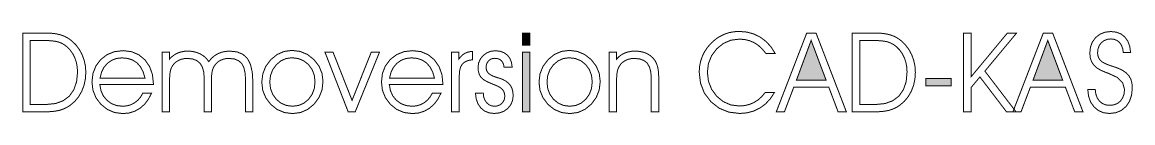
# Model space of a CAD drawing. Header units: metres. Extents: x -3.61 to 4.33, y 0.02 to 5.12.
# Drawn here: x -3.61 to -0.26, y 4.869 to 5.119 of the extents above; entities that cross this region are included whole.
import ezdxf

# ---------------------------------------------------------------- set-up
doc = ezdxf.new("R2010")
doc.units = ezdxf.units.M
doc.linetypes.add('AUSGEZOGEN', pattern=[0])
doc.layers.get('0').update_dxf_attribs({"linetype": 'AUSGEZOGEN'})

msp = doc.modelspace()

# ---------------------------------------------------------------- linework, layer by layer
at = {"color": 39, "linetype": 'CONTINUOUS', "const_width": 0.003}
for points in [[(-3.6086, 5.1124), (-3.5412, 5.1124), (-3.5237, 5.1118), (-3.5081, 5.11), (-3.4945, 5.1069), (-3.4823, 5.1025), (-3.4711, 5.0965), (-3.461, 5.0891), (-3.4484, 5.0769), (-3.4379, 5.063), (-3.4294, 5.0473), (-3.4232, 5.0304), (-3.4194, 5.0128), (-3.4182, 4.9944), (-3.4196, 4.9741), (-3.4237, 4.955), (-3.4306, 4.9372), (-3.4399, 4.921), (-3.4516, 4.907), (-3.4656, 4.8951), (-3.4758, 4.8887), (-3.4866, 4.8837), (-3.498, 4.88), (-3.5117, 4.8774), (-3.5296, 4.8759), (-3.5517, 4.8754), (-3.6086, 4.8754), (-3.6086, 5.1124)], [(-2.0783, 5.0755), (-2.1012, 5.0755), (-2.1012, 5.1124), (-2.0783, 5.1124), (-2.0783, 5.0755)], [(-1.3667, 5.0511), (-1.3777, 5.0645), (-1.3896, 5.0754), (-1.4023, 5.0836), (-1.4161, 5.0894), (-1.4311, 5.0929), (-1.4472, 5.094), (-1.4723, 5.0908), (-1.4949, 5.081), (-1.5149, 5.0648), (-1.5305, 5.044), (-1.5398, 5.0207), (-1.543, 4.995), (-1.5399, 4.9679), (-1.5305, 4.9437), (-1.515, 4.9226), (-1.4951, 4.9062), (-1.4725, 4.8964), (-1.4472, 4.8931), (-1.4314, 4.8943), (-1.4165, 4.8977), (-1.4028, 4.9034), (-1.3901, 4.9114), (-1.3786, 4.9216), (-1.3683, 4.934), (-1.3406, 4.934), (-1.3527, 4.9154), (-1.3672, 4.8998), (-1.3842, 4.8872), (-1.4032, 4.878), (-1.4237, 4.8725), (-1.4456, 4.8707), (-1.4785, 4.8747), (-1.5076, 4.8865), (-1.5328, 4.9064), (-1.5522, 4.9321), (-1.5638, 4.9618), (-1.5677, 4.9954), (-1.5666, 5.0117), (-1.5635, 5.0274), (-1.5582, 5.0426), (-1.551, 5.057), (-1.5418, 5.0704), (-1.5306, 5.0828), (-1.5188, 5.0932), (-1.5062, 5.1017), (-1.4926, 5.1084), (-1.4781, 5.1133), (-1.4629, 5.1162), (-1.4469, 5.1171), (-1.4241, 5.1152), (-1.403, 5.1095), (-1.3833, 5.0999), (-1.3658, 5.0868), (-1.3509, 5.0705), (-1.3387, 5.0511), (-1.3667, 5.0511)], [(-1.3107, 4.8754), (-1.3352, 4.8754), (-1.2433, 5.1124), (-1.2153, 5.1124), (-1.1236, 4.8754), (-1.1485, 4.8754), (-1.1768, 4.9498), (-1.2823, 4.9498), (-1.3107, 4.8754)], [(-1.185, 4.9711), (-1.23, 5.0901), (-1.2742, 4.9711), (-1.185, 4.9711)], [(-1.106, 5.1124), (-1.0386, 5.1124), (-1.021, 5.1118), (-1.0054, 5.11), (-0.9918, 5.1069), (-0.9796, 5.1025), (-0.9685, 5.0965), (-0.9583, 5.0891), (-0.9458, 5.0769), (-0.9352, 5.063), (-0.9267, 5.0473), (-0.9205, 5.0304), (-0.9168, 5.0128), (-0.9155, 4.9944), (-0.9169, 4.9741), (-0.921, 4.955), (-0.9279, 4.9372), (-0.9373, 4.921), (-0.9489, 4.907), (-0.9629, 4.8951), (-0.9731, 4.8887), (-0.9839, 4.8837), (-0.9953, 4.88), (-1.009, 4.8774), (-1.0269, 4.8759), (-1.049, 4.8754), (-1.106, 4.8754), (-1.106, 5.1124)], [(-0.7475, 4.9485), (-0.7475, 4.8754), (-0.7705, 4.8754), (-0.7705, 5.1124), (-0.7475, 5.1124), (-0.7475, 4.9808), (-0.6378, 5.1124), (-0.6101, 5.1124), (-0.7058, 4.9978), (-0.6117, 4.8754), (-0.6404, 4.8754), (-0.7208, 4.9804), (-0.7475, 4.9485)], [(-0.5968, 4.8754), (-0.6214, 4.8754), (-0.5295, 5.1124), (-0.5015, 5.1124), (-0.4098, 4.8754), (-0.4347, 4.8754), (-0.463, 4.9498), (-0.5685, 4.9498), (-0.5968, 4.8754)], [(-0.4712, 4.9711), (-0.5161, 5.0901), (-0.5604, 4.9711), (-0.4712, 4.9711)], [(-0.3954, 4.9431), (-0.373, 4.9431), (-0.3713, 4.9295), (-0.3671, 4.9178), (-0.3605, 4.9081), (-0.3518, 4.9009), (-0.3415, 4.8965), (-0.3295, 4.8951), (-0.3167, 4.8965), (-0.3057, 4.9008), (-0.2967, 4.908), (-0.29, 4.9177), (-0.2859, 4.9294), (-0.2846, 4.9431), (-0.2901, 4.9629), (-0.3067, 4.9791), (-0.3344, 4.9918), (-0.3368, 4.9926), (-0.3387, 4.9932), (-0.3402, 4.9938), (-0.356, 5.0003), (-0.3685, 5.0078), (-0.3777, 5.0165), (-0.3841, 5.0266), (-0.388, 5.0385), (-0.3892, 5.0524), (-0.3873, 5.0701), (-0.3814, 5.0856), (-0.3716, 5.0988), (-0.3586, 5.1088), (-0.3434, 5.1148), (-0.3259, 5.1168), (-0.3093, 5.115), (-0.2952, 5.1095), (-0.2836, 5.1004), (-0.2747, 5.0879), (-0.2689, 5.0725), (-0.2662, 5.0541), (-0.2882, 5.0541), (-0.2902, 5.0661), (-0.2941, 5.076), (-0.2997, 5.084), (-0.307, 5.0899), (-0.3157, 5.0934), (-0.3259, 5.0945), (-0.3369, 5.0933), (-0.3465, 5.0894), (-0.3546, 5.083), (-0.3608, 5.0747), (-0.3645, 5.065), (-0.3658, 5.0538), (-0.3654, 5.0479), (-0.3643, 5.0426), (-0.3625, 5.0378), (-0.3598, 5.0334), (-0.3562, 5.0293), (-0.3518, 5.0255), (-0.3453, 5.0217), (-0.3357, 5.0175), (-0.3231, 5.0131), (-0.3157, 5.0107), (-0.3095, 5.0086), (-0.3046, 5.0068), (-0.2906, 5.0003), (-0.2795, 4.9926), (-0.2713, 4.9839), (-0.2656, 4.9737), (-0.2622, 4.9615), (-0.2611, 4.9474), (-0.2632, 4.9258), (-0.2695, 4.9073), (-0.2799, 4.8918), (-0.2938, 4.88), (-0.3104, 4.873), (-0.3298, 4.8707), (-0.3479, 4.8729), (-0.3636, 4.8796), (-0.3768, 4.8906), (-0.3869, 4.9053), (-0.3931, 4.9228), (-0.3954, 4.9431)], [(-3.5857, 5.0898), (-3.5857, 4.8977), (-3.5373, 4.8977), (-3.5095, 4.9005), (-3.4863, 4.909), (-3.4677, 4.9231), (-3.4541, 4.9424), (-3.446, 4.9664), (-3.4432, 4.995), (-3.4442, 5.0102), (-3.4469, 5.0245), (-3.4515, 5.038), (-3.4579, 5.0505), (-3.4658, 5.0615), (-3.4753, 5.0711), (-3.4833, 5.0772), (-3.4919, 5.082), (-3.5012, 5.0855), (-3.5122, 5.0879), (-3.5261, 5.0893), (-3.5429, 5.0898), (-3.5857, 5.0898)], [(-3.2143, 4.9576), (-3.3759, 4.9576), (-3.3726, 4.9394), (-3.3656, 4.9236), (-3.3547, 4.9104), (-3.341, 4.9004), (-3.3252, 4.8944), (-3.3072, 4.8924), (-3.2942, 4.8935), (-3.2821, 4.897), (-3.271, 4.9028), (-3.261, 4.9107), (-3.2527, 4.9204), (-3.2461, 4.9319), (-3.22, 4.9319), (-3.2294, 4.9136), (-3.2409, 4.8984), (-3.2547, 4.8863), (-3.2705, 4.8775), (-3.2877, 4.8721), (-3.3066, 4.8704), (-3.3313, 4.8735), (-3.3533, 4.8827), (-3.3727, 4.8982), (-3.3877, 4.918), (-3.3967, 4.9403), (-3.3997, 4.9651), (-3.3967, 4.9908), (-3.3879, 5.0133), (-3.3732, 5.0326), (-3.354, 5.0475), (-3.3314, 5.0564), (-3.3056, 5.0594), (-3.2804, 5.0563), (-3.2584, 5.047), (-3.2398, 5.0316), (-3.2256, 5.0112), (-3.2171, 4.9871), (-3.2143, 4.9593), (-3.2143, 4.9576)], [(-3.0473, 5.0264), (-3.0394, 5.0359), (-3.0304, 5.0438), (-3.0202, 5.05), (-3.009, 5.0545), (-2.9969, 5.0571), (-2.984, 5.058), (-2.9618, 5.0556), (-2.9442, 5.0483), (-2.9309, 5.0361), (-2.9217, 5.0186), (-2.9161, 4.9951), (-2.9143, 4.9658), (-2.9143, 4.8754), (-2.9363, 4.8754), (-2.9363, 4.9705), (-2.9376, 4.9918), (-2.9415, 5.0087), (-2.948, 5.021), (-2.9575, 5.0293), (-2.9702, 5.0344), (-2.9862, 5.036), (-2.996, 5.0353), (-3.005, 5.0332), (-3.0132, 5.0298), (-3.0204, 5.025), (-3.0265, 5.019), (-3.0316, 5.0118), (-3.0341, 5.0067), (-3.0361, 5.0011), (-3.0375, 4.9951), (-3.0385, 4.9873), (-3.0391, 4.9764), (-3.0393, 4.9625), (-3.0393, 4.8754), (-3.061, 4.8754), (-3.061, 4.9756), (-3.0624, 4.9945), (-3.0665, 5.0097), (-3.0735, 5.0213), (-3.0833, 5.0295), (-3.0962, 5.0344), (-3.1119, 5.036), (-3.1219, 5.0353), (-3.1311, 5.0332), (-3.1393, 5.0298), (-3.1466, 5.025), (-3.1529, 5.019), (-3.158, 5.0118), (-3.1605, 5.0067), (-3.1625, 5.0011), (-3.1639, 4.9951), (-3.1649, 4.9873), (-3.1654, 4.9764), (-3.1656, 4.9625), (-3.1656, 4.8754), (-3.1882, 4.8754), (-3.1882, 5.0545), (-3.1656, 5.0545), (-3.1656, 5.0341), (-3.1584, 5.0414), (-3.1503, 5.0473), (-3.1415, 5.052), (-3.1318, 5.0553), (-3.1213, 5.0574), (-3.11, 5.058), (-3.0968, 5.0571), (-3.0844, 5.0542), (-3.0728, 5.0495), (-3.0626, 5.0431), (-3.054, 5.0354), (-3.0473, 5.0264)], [(-2.8874, 4.9648), (-2.8843, 4.9898), (-2.8754, 5.0122), (-2.8603, 5.0321), (-2.8412, 5.0477), (-2.8199, 5.057), (-2.7963, 5.0601), (-2.7717, 5.0571), (-2.7496, 5.0479), (-2.7301, 5.0326), (-2.7148, 5.0131), (-2.7057, 4.9912), (-2.7026, 4.967), (-2.7056, 4.9417), (-2.7146, 4.9189), (-2.7295, 4.8987), (-2.7487, 4.883), (-2.7703, 4.8735), (-2.7946, 4.8704), (-2.8192, 4.8735), (-2.8411, 4.8827), (-2.8604, 4.8981), (-2.8754, 4.9179), (-2.8844, 4.9401), (-2.8874, 4.9648)], [(-2.341, 4.9576), (-2.5026, 4.9576), (-2.4993, 4.9394), (-2.4922, 4.9236), (-2.4814, 4.9104), (-2.4677, 4.9004), (-2.4518, 4.8944), (-2.4339, 4.8924), (-2.4209, 4.8935), (-2.4088, 4.897), (-2.3976, 4.9028), (-2.3877, 4.9107), (-2.3794, 4.9204), (-2.3727, 4.9319), (-2.3467, 4.9319), (-2.356, 4.9136), (-2.3676, 4.8984), (-2.3814, 4.8863), (-2.3971, 4.8775), (-2.4144, 4.8721), (-2.4332, 4.8704), (-2.458, 4.8735), (-2.48, 4.8827), (-2.4994, 4.8982), (-2.5143, 4.918), (-2.5234, 4.9403), (-2.5263, 4.9651), (-2.5234, 4.9908), (-2.5146, 5.0133), (-2.4999, 5.0326), (-2.4806, 5.0475), (-2.4581, 5.0564), (-2.4323, 5.0594), (-2.407, 5.0563), (-2.3851, 5.047), (-2.3665, 5.0316), (-2.3523, 5.0112), (-2.3438, 4.9871), (-2.341, 4.9593), (-2.341, 4.9576)], [(-2.2426, 4.9318), (-2.219, 4.9318), (-2.219, 4.9311), (-2.2179, 4.9206), (-2.2147, 4.9113), (-2.2094, 4.9034), (-2.2025, 4.8973), (-2.1946, 4.8936), (-2.1856, 4.8924), (-2.1771, 4.8933), (-2.1697, 4.8961), (-2.1632, 4.9008), (-2.1582, 4.907), (-2.1552, 4.9141), (-2.1542, 4.9221), (-2.155, 4.9301), (-2.1574, 4.937), (-2.1613, 4.9428), (-2.1673, 4.9479), (-2.1758, 4.9528), (-2.187, 4.9575), (-2.2045, 4.9646), (-2.2175, 4.9718), (-2.2258, 4.9791), (-2.2309, 4.9873), (-2.2339, 4.9972), (-2.235, 5.0088), (-2.2333, 5.022), (-2.2282, 5.0339), (-2.2197, 5.0444), (-2.2089, 5.0525), (-2.1966, 5.0574), (-2.1829, 5.059), (-2.1686, 5.0576), (-2.1565, 5.0533), (-2.1465, 5.046), (-2.1388, 5.0362), (-2.134, 5.0241), (-2.132, 5.0097), (-2.1565, 5.0097), (-2.1578, 5.0176), (-2.1605, 5.0241), (-2.1646, 5.0294), (-2.17, 5.0333), (-2.1766, 5.0356), (-2.1843, 5.0364), (-2.1914, 5.0356), (-2.1977, 5.0331), (-2.2031, 5.0289), (-2.2072, 5.0234), (-2.2097, 5.0171), (-2.2106, 5.01), (-2.2102, 5.005), (-2.2092, 5.0005), (-2.2075, 4.9966), (-2.205, 4.9931), (-2.2016, 4.9898), (-2.1972, 4.9868), (-2.1922, 4.9841), (-2.1859, 4.9815), (-2.1782, 4.9789), (-2.1709, 4.9766), (-2.1653, 4.9748), (-2.1616, 4.9734), (-2.1514, 4.9681), (-2.1432, 4.9618), (-2.1369, 4.9544), (-2.1325, 4.9457), (-2.1299, 4.9356), (-2.129, 4.9241), (-2.1308, 4.9096), (-2.1362, 4.8968), (-2.1451, 4.8858), (-2.1568, 4.8774), (-2.1704, 4.8724), (-2.186, 4.8707), (-2.2017, 4.8725), (-2.2152, 4.878), (-2.2265, 4.8872), (-2.2351, 4.8995), (-2.2405, 4.9144), (-2.2426, 4.9318)], [(-2.051, 4.9648), (-2.048, 4.9898), (-2.039, 5.0122), (-2.024, 5.0321), (-2.0049, 5.0477), (-1.9836, 5.057), (-1.96, 5.0601), (-1.9354, 5.0571), (-1.9133, 5.0479), (-1.8937, 5.0326), (-1.8785, 5.0131), (-1.8693, 4.9912), (-1.8663, 4.967), (-1.8693, 4.9417), (-1.8782, 4.9189), (-1.8931, 4.8987), (-1.9123, 4.883), (-1.934, 4.8735), (-1.9582, 4.8704), (-1.9828, 4.8735), (-2.0048, 4.8827), (-2.0241, 4.8981), (-2.039, 4.9179), (-2.048, 4.9401), (-2.051, 4.9648)], [(-1.8392, 5.0545), (-1.817, 5.0545), (-1.817, 5.0341), (-1.8095, 5.0415), (-1.8014, 5.0475), (-1.7925, 5.0521), (-1.7827, 5.0554), (-1.7721, 5.0574), (-1.7606, 5.058), (-1.748, 5.0572), (-1.7363, 5.0548), (-1.7256, 5.0507), (-1.716, 5.0451), (-1.7079, 5.0381), (-1.7012, 5.0297), (-1.6975, 5.0229), (-1.6946, 5.0154), (-1.6923, 5.0071), (-1.6909, 4.9972), (-1.69, 4.9844), (-1.6897, 4.969), (-1.6897, 4.8754), (-1.7123, 4.8754), (-1.7123, 4.9756), (-1.7136, 4.9949), (-1.7177, 5.0102), (-1.7244, 5.0217), (-1.7341, 5.0297), (-1.7471, 5.0344), (-1.7632, 5.036), (-1.7732, 5.0353), (-1.7824, 5.0332), (-1.7907, 5.0298), (-1.798, 5.025), (-1.8042, 5.019), (-1.8093, 5.0118), (-1.8118, 5.0067), (-1.8138, 5.0011), (-1.8152, 4.9951), (-1.8162, 4.9873), (-1.8168, 4.9764), (-1.817, 4.9625), (-1.817, 4.8754), (-1.8392, 4.8754), (-1.8392, 5.0545)], [(-1.083, 5.0898), (-1.083, 4.8977), (-1.0347, 4.8977), (-1.0068, 4.9005), (-0.9836, 4.909), (-0.965, 4.9231), (-0.9514, 4.9424), (-0.9433, 4.9664), (-0.9406, 4.995), (-0.9415, 5.0102), (-0.9443, 5.0245), (-0.9488, 5.038), (-0.9552, 5.0505), (-0.9631, 5.0615), (-0.9726, 5.0711), (-0.9806, 5.0772), (-0.9893, 5.082), (-0.9985, 5.0855), (-1.0095, 5.0879), (-1.0234, 5.0893), (-1.0402, 5.0898), (-1.083, 5.0898)], [(-3.2397, 4.977), (-3.2452, 4.9955), (-3.2532, 5.0106), (-3.2636, 5.0225), (-3.2764, 5.0309), (-3.2915, 5.036), (-3.309, 5.0377), (-3.3255, 5.0359), (-3.3402, 5.0304), (-3.3531, 5.0213), (-3.3636, 5.0091), (-3.371, 4.9943), (-3.3752, 4.977), (-3.2397, 4.977)], [(-2.8632, 4.9651), (-2.8611, 4.9456), (-2.8545, 4.9283), (-2.8436, 4.9133), (-2.8294, 4.9016), (-2.813, 4.8947), (-2.7946, 4.8924), (-2.7764, 4.8947), (-2.7603, 4.9016), (-2.7462, 4.9133), (-2.7354, 4.9283), (-2.7289, 4.9457), (-2.7267, 4.9654), (-2.7289, 4.9853), (-2.7355, 5.0027), (-2.7465, 5.0176), (-2.7609, 5.0289), (-2.7776, 5.0358), (-2.7967, 5.038), (-2.8141, 5.0357), (-2.8297, 5.0287), (-2.8436, 5.017), (-2.8545, 5.0019), (-2.8611, 4.9846), (-2.8632, 4.9651)], [(-2.6056, 4.8754), (-2.6266, 4.8754), (-2.6966, 5.0545), (-2.6723, 5.0545), (-2.615, 4.9101), (-2.5572, 5.0545), (-2.5324, 5.0545), (-2.6056, 4.8754)], [(-2.3664, 4.977), (-2.3719, 4.9955), (-2.3799, 5.0106), (-2.3903, 5.0225), (-2.4031, 5.0309), (-2.4182, 5.036), (-2.4357, 5.0377), (-2.4521, 5.0359), (-2.4669, 5.0304), (-2.4798, 5.0213), (-2.4903, 5.0091), (-2.4976, 4.9943), (-2.5019, 4.977), (-2.3664, 4.977)], [(-2.2916, 4.8754), (-2.3149, 4.8754), (-2.3149, 5.0545), (-2.2932, 5.0545), (-2.2932, 5.0338), (-2.2874, 5.041), (-2.2813, 5.0468), (-2.2748, 5.0513), (-2.2677, 5.0543), (-2.2599, 5.0563), (-2.2514, 5.0571), (-2.2512, 5.0322), (-2.2643, 5.0299), (-2.2746, 5.0256), (-2.2822, 5.0193), (-2.2875, 5.0104), (-2.2906, 4.9985), (-2.2916, 4.9835), (-2.2916, 4.8754)], [(-2.1012, 4.8754), (-2.1012, 5.0545), (-2.0783, 5.0545), (-2.0783, 4.8754), (-2.1012, 4.8754)], [(-2.0269, 4.9651), (-2.0247, 4.9456), (-2.0182, 4.9283), (-2.0072, 4.9133), (-1.993, 4.9016), (-1.9767, 4.8947), (-1.9582, 4.8924), (-1.9401, 4.8947), (-1.924, 4.9016), (-1.9099, 4.9133), (-1.8991, 4.9283), (-1.8926, 4.9457), (-1.8904, 4.9654), (-1.8926, 4.9853), (-1.8992, 5.0027), (-1.9102, 5.0176), (-1.9245, 5.0289), (-1.9413, 5.0358), (-1.9603, 5.038), (-1.9777, 5.0357), (-1.9934, 5.0287), (-2.0073, 5.017), (-2.0182, 5.0019), (-2.0247, 4.9846), (-2.0269, 4.9651)], [(-0.8078, 4.9757), (-0.8078, 4.954), (-0.8842, 4.954), (-0.8842, 4.9757), (-0.8078, 4.9757)]]:
    msp.add_lwpolyline(points, dxfattribs=at)
at = {"color": 39}
for points in [[(-2.0783, 5.0755), (-2.1012, 5.0755), (-2.0783, 5.1124), (-2.1012, 5.1124)], [(-1.185, 4.9711), (-1.23, 5.0901), (-1.185, 4.9711), (-1.2742, 4.9711)], [(-0.4712, 4.9711), (-0.5161, 5.0901), (-0.4712, 4.9711), (-0.5604, 4.9711)], [(-2.1012, 4.8754), (-2.1012, 5.0545), (-2.0783, 4.8754), (-2.0783, 5.0545)], [(-0.8078, 4.9757), (-0.8078, 4.954), (-0.8842, 4.9757), (-0.8842, 4.954)]]:
    msp.add_solid(points, dxfattribs=at)

doc.saveas('drawing.dxf')
